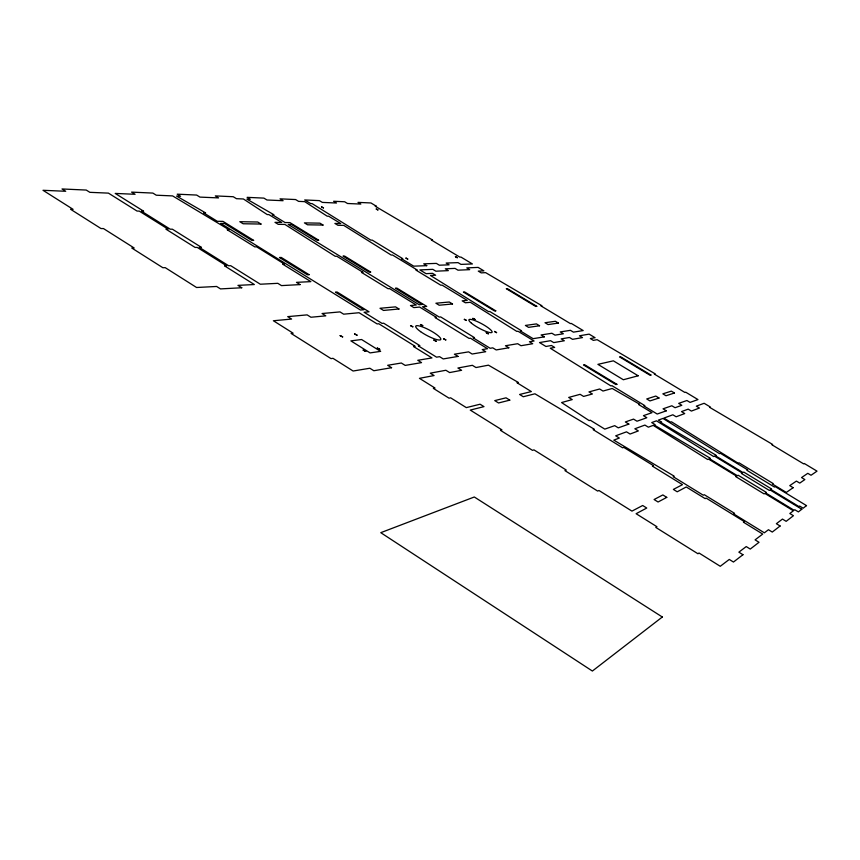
<?xml version="1.0" encoding="UTF-8"?>
<svg xmlns="http://www.w3.org/2000/svg" width="860" height="860" viewBox="0 0 860 860"><rect width="100%" height="100%" fill="white"/><g stroke="black" fill="none" stroke-linecap="round" stroke-linejoin="round"><path stroke-width="1.29" d="M436.192 341.216L433.902 340.065L436.192 341.216M412.843 326.8L410.553 325.65L412.843 326.8M407.748 259.021L405.769 258.011L407.748 259.075M379.733 349.321L377.26 348.074L379.733 349.321M357.04 335.153L354.567 333.916L357.04 335.153M377.916 209.894L376.089 208.958L377.906 209.947M342.667 336.905L340.151 335.637L342.667 336.905M323.478 207.894L321.511 206.894L323.478 207.894M422.744 325.66L420.475 324.521L422.744 325.66M365.726 351.396L363.178 350.095L365.726 351.396M466.442 320.458L464.325 319.339L466.442 320.458M662.318 617.007L592.379 671.037L380.765 532.673L474.312 496.994L662.318 617.007M742.965 554.711L733.462 562.042L729.28 559.441L720.261 566.288L699.008 553.012L697.944 553.754L655.782 527.406L656.943 526.729L636.11 513.71L646.752 508.034L642.678 505.497L631.96 511.119L598.958 490.49L597.668 491.081L564.923 470.613L566.288 470.076L533.952 449.877L532.523 450.361L500.456 430.322L501.95 429.882L470.259 410.08L483.965 406.629L480.095 404.221L466.324 407.618L450.618 397.815L449.027 398.169L433.375 388.387L434.999 388.043L419.454 378.335L434.063 375.551L430.258 373.175L445.888 370.262L449.619 372.573L461.583 370.294L457.907 368.015L472.377 365.317L475.988 367.542L488.448 365.167L518.29 382.442L516.978 382.732L531.351 391.579L519.612 394.471L523.278 396.739L534.952 393.805L594.303 429.237L593.142 429.635L622.64 447.802L623.747 447.372L653.46 465.668L652.417 466.142L682.464 484.653L673.369 489.415L677.218 491.791L686.248 486.975L705.189 498.649L706.135 498.09L744.298 521.59L743.427 522.192L762.712 534.071L755.08 539.865L759.025 542.294L750.253 549.067L746.233 546.573L738.869 552.163L742.965 554.711M780.117 525.997L772.269 532.06L768.453 529.717L764.368 532.813L733.688 513.925L734.58 513.345L704.243 494.683L703.297 495.22L673.187 476.687L674.186 476.182L613.793 440.127L619.329 438.052L615.685 435.816L626.499 431.838L630.068 434.031L638.356 430.925L634.841 428.774L644.892 425.077L648.354 427.183L653.213 425.367L707.694 459.519L708.554 459.1L736.59 476.182L735.773 476.644L764.099 493.909L764.862 493.414L793.393 510.797L789.824 513.506L793.436 515.71L786.158 521.332L782.471 519.074L776.365 523.708L780.117 525.997M801.799 509.249L798.37 511.904L794.801 509.722L794.092 510.26L765.626 492.909L766.378 492.414L738.202 475.257L737.396 475.72L709.414 458.67L710.274 458.24L654.17 425.001L655.126 424.646L651.708 422.572L656.459 420.819L713.671 456.552L714.509 456.133L742.191 472.978L741.395 473.43L769.367 490.447L770.108 489.963L801.799 509.249M806.508 505.615L803.165 508.195L799.639 506.056L798.951 506.572L770.85 489.48L771.581 488.996L743.76 472.075L742.976 472.527L715.348 455.714L716.187 455.305L660.781 422.529L661.716 422.185L658.341 420.131L662.974 418.422L719.487 453.661L720.304 453.252L747.641 469.861L746.878 470.302L774.495 487.072L775.215 486.599L806.508 505.615M793.157 487.685L786.309 492.436L772.474 484.029L773.194 483.567L738.933 462.766L738.149 463.185L671.466 421.798L670.563 422.142L663.888 418.089L672.853 414.789L676.143 416.777L684.732 413.563L681.507 411.607L688.204 409.145L691.386 411.069L699.438 408.048L696.31 406.156L704.136 403.286L710.306 406.995L709.543 407.285L772.645 444.469L771.979 444.824L803.659 463.873L804.261 463.475L817 471.14L811.034 475.268L807.798 473.322L801.563 477.569L804.863 479.558L799.757 483.105L796.414 481.084L789.759 485.62L793.157 487.685M496.575 332.627L494.543 331.455L496.575 332.627M488.286 333.809L486.233 332.627L488.286 333.809M666.769 497.36L658.072 502.003L654.084 499.52L662.845 494.93L666.769 497.36M445.813 339.915L443.556 338.775L445.813 339.915M474.967 319.447L472.882 318.394L474.967 319.447M628.843 424.109L618.286 427.85L614.717 425.657L604.795 429.118L590.315 420.228L589.164 420.594L561.569 402.555L572.212 399.599L568.696 397.438L580.134 394.321L583.596 396.428L592.379 393.988L588.982 391.913L599.646 389L603 391.042L612.212 388.483L639.657 404.264L638.69 404.576L652.02 412.671L643.43 415.66L646.827 417.723L636.991 421.217L633.54 419.11L625.338 421.959L628.843 424.109M666.307 410.822L657.212 414.036L643.925 405.963L644.871 405.651L611.933 385.656L610.933 385.925L550.271 348.225L554.657 347.418L551.464 345.483L545.949 346.473L539.521 342.57L550.561 340.689L553.722 342.602L564.321 340.764L561.214 338.883L569.471 337.475L572.534 339.334L582.489 337.593L579.468 335.776L589.121 334.131L595.077 337.711L590.336 338.56L593.336 340.366L597.12 339.678L655.212 373.863L654.363 374.1L684.904 392.461L685.699 392.192L697.976 399.577L690.053 402.394L686.925 400.513L678.669 403.383L681.84 405.307L675.057 407.715L671.843 405.769L663.028 408.833L666.307 410.822M457.284 257.699L455.435 256.71L457.284 257.699M659.007 398.008L649.977 400.921L646.72 398.954L655.804 396.062L659.007 398.008M674.466 392.998L665.995 395.74L662.834 393.837L671.348 391.128L674.466 392.998M616.889 384.302L615.911 384.57L583.521 364.93L584.563 364.704L616.889 384.302M650.934 375.024L650.074 375.261L619.576 356.911L620.49 356.707L650.934 375.024M638.163 375.788L623.35 379.744L597.904 364.35L613.374 360.834L638.163 375.788M509.776 400.137L498.553 402.964L494.758 400.61L506.046 397.825L509.776 400.137M391.569 367.714L373.831 370.735L369.864 368.241L353.116 371.015L332.981 358.33L331.035 358.62L291.099 333.433L293.131 333.207L273.394 320.758L291.583 319.06L287.724 316.63L307.138 314.878L310.933 317.243L325.789 315.856L322.07 313.524L339.99 311.9L343.656 314.179L359.071 312.728L377.131 323.93L378.776 323.758L415.144 346.3L413.574 346.537L431.956 357.932L417.777 360.286L421.529 362.63L405.178 365.403L401.351 363.017L387.677 365.285L391.569 367.714M457.993 356.427L443.244 358.932L439.6 356.674L436.558 357.169L418.283 345.849L419.831 345.623L383.667 323.209L382.044 323.392L364.092 312.266L369.037 311.804L337.152 292.056L335.443 292.163L363.823 309.74L360.512 310.041L220.687 223.396L224.514 223.46L251.862 240.402L253.711 240.402L223.009 221.385L217.279 221.289L203.659 212.85L205.604 212.904L176.612 196.091L180.578 196.263L177.235 194.177L196.65 195.059L199.95 197.101L218.558 197.907L215.312 195.908L233.253 196.725L236.446 198.681L243.412 198.982L267.191 214.559L268.89 214.602L281.704 222.46L274.985 222.342L278.221 224.331L284.918 224.439L335.207 256.28L336.787 256.248L363.049 272.351L361.522 272.426L388.064 288.702L389.548 288.605L416.272 304.999L410.467 305.526L413.853 307.6L419.637 307.052L436.471 317.383L435.063 317.544L469.087 338.41L470.431 338.216L487.555 348.708L482.245 349.59L485.706 351.719L472.129 354.019L468.603 351.858L454.402 354.212L457.993 356.427M508.83 347.784L496.188 349.934L492.769 347.848L490.168 348.279L473.118 337.819L474.451 337.625L440.664 316.921L439.277 317.082L422.496 306.794L426.732 306.396L396.911 288.121L395.45 288.218L421.991 304.483L419.142 304.741L288.229 224.481L291.508 224.535L317.168 240.252L318.759 240.252L289.949 222.611L285.025 222.525L272.244 214.688L273.921 214.742L246.863 199.133L250.281 199.283L247.132 197.349L263.891 198.112L266.987 200.004L283.09 200.702L280.037 198.843L295.614 199.552L298.613 201.38L304.677 201.638L327.187 216.172L328.66 216.215L340.732 223.546L334.895 223.439L337.937 225.288L343.753 225.384L391.171 255.054L392.547 255.022L417.24 270.029L415.907 270.083L440.836 285.23L442.126 285.144L467.216 300.387L462.185 300.849L465.357 302.774L470.366 302.301L516.838 331.423L518.01 331.25L534.049 341.001L529.459 341.753L532.706 343.731L520.988 345.72L517.698 343.71L505.476 345.741L508.83 347.784M544.262 336.873L533.114 338.668L520.322 330.906L521.482 330.745L489.791 311.503L488.587 311.632L430.462 275.479L435.622 275.211L432.548 273.351L426.065 273.663L419.884 269.911L432.827 269.352L435.869 271.201L448.329 270.631L445.329 268.815L455.026 268.395L457.982 270.18L469.689 269.653L466.776 267.89L478.128 267.406L483.879 270.857L478.289 271.126L481.181 272.878L485.642 272.642L541.918 305.752L540.886 305.859L570.363 323.586L571.341 323.446L583.188 330.562L573.437 332.143L570.416 330.326L560.279 331.928L563.343 333.777L555.012 335.131L551.905 333.25L541.112 334.959L544.262 336.873M380.571 351.364L370.09 352.901L350.88 340.882L361.587 339.517L380.571 351.364M539.542 325.779L528.545 327.348L525.406 325.445L536.457 323.908L539.542 325.779M558.398 323.091L548.067 324.564L545.025 322.726L555.399 321.285L558.398 323.091M495.758 310.847L494.575 310.976L463.411 292.067L464.637 291.97L495.758 310.847M536.758 306.321L535.726 306.44L506.303 288.723L507.389 288.637L536.758 306.321M398.986 308.987L383.517 310.438L380.012 308.278L395.546 306.869L398.986 308.987M452.51 303.978L439.18 305.225L435.902 303.225L449.285 302.01L452.51 303.978M241.757 287.756L220.504 288.906L216.634 286.466L196.575 287.498L165.206 267.643L162.862 267.718L131.773 248.024L134.181 248.002L103.469 228.566L101.007 228.545L70.552 209.259L73.079 209.335L43 190.297L65.704 191.275L62.028 188.963L86.247 190.06L89.859 192.328L108.424 193.124L137.03 211.055L139.255 211.108L168.098 229.168L165.926 229.158L195.102 247.433L197.22 247.411L226.631 265.826L224.578 265.89L254.334 284.531L237.962 285.369L241.757 287.756M300.075 284.596L281.478 285.606L277.823 283.327L260.322 284.219L230.727 265.708L228.685 265.762L199.326 247.39L201.433 247.368L172.408 229.212L170.258 229.19L141.47 211.173L143.674 211.227L115.219 193.425L135.084 194.285L131.601 192.113L152.854 193.081L156.283 195.209L172.613 195.908L229.05 229.738L227.148 229.727L254.786 246.863L256.646 246.852L284.499 264.117L282.682 264.171L310.847 281.629L296.485 282.36L300.075 284.596M309.084 274.684L307.332 274.759L279.468 257.495L281.274 257.462L309.084 274.684M370.638 272.029L369.133 272.093L343.033 256.108L344.581 256.076L370.638 272.029M426.753 265.675L413.714 266.159L401.405 258.688L402.749 258.656L372.24 240.133L370.853 240.133L312.137 203.637L310.643 203.573L304.687 199.961L319.404 200.627L322.339 202.401L336.507 203.014L333.615 201.272L344.645 201.767L347.494 203.498L360.824 204.067L358.007 202.379L370.95 202.96L376.497 206.303L375.229 206.25L432.548 239.994L431.365 240.004L459.81 257.108L460.96 257.075L472.398 263.955L460.949 264.385L458.047 262.633L446.168 263.052L449.113 264.837L439.352 265.202L436.364 263.397L423.722 263.837L426.753 265.675M261.021 224.051L243.133 223.761L239.79 221.697L257.731 222.02L261.021 224.051M323.027 225.051L307.558 224.793L304.418 222.88L319.931 223.159L323.027 225.051M420.604 331.648A14.19 2.988 28.1 0 0 440.75 339.56A14.19 2.988 28.1 0 0 423.432 327.294A14.19 2.988 28.1 0 0 420.604 331.648M471.484 323.22A13.158 2.569 28.4 0 0 491.404 332.648A13.158 2.569 28.4 0 0 478.654 322.199A13.158 2.569 28.4 0 0 471.484 323.22"/></g></svg>
